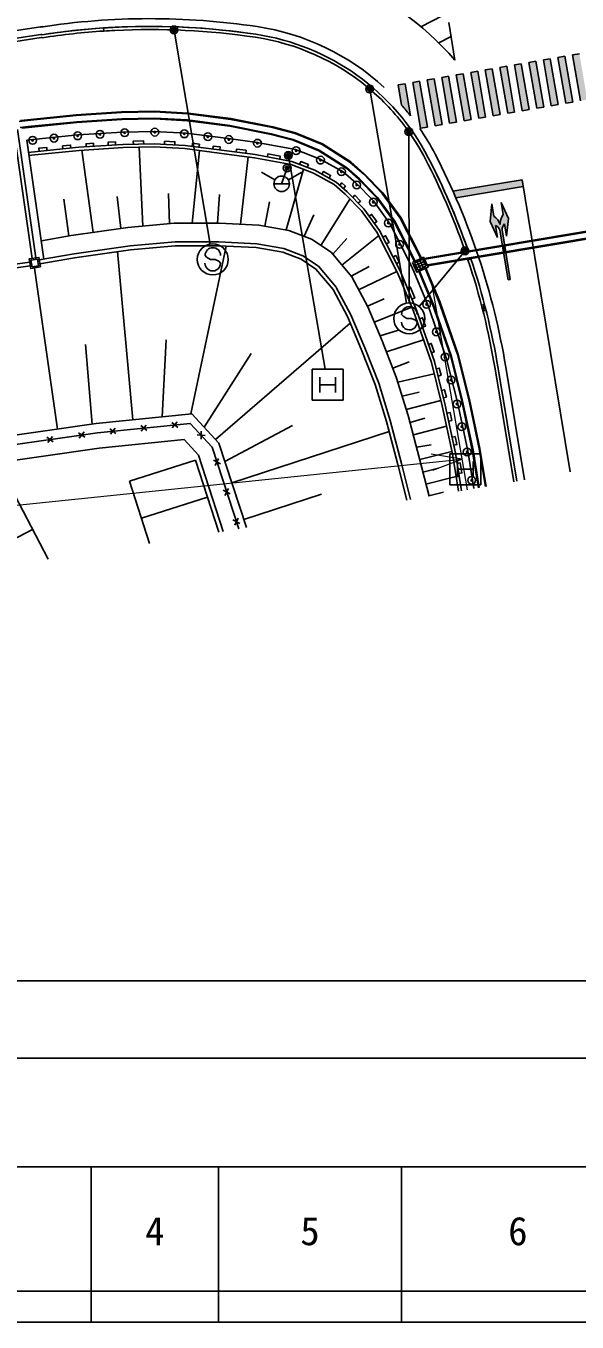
# Model space of a CAD drawing. Units: millimetres, scale not verified. Extents: x 0 to 700000, y -47500 to 447500.
# Drawn here: x 112790 to 148316, y 188000 to 271538 of the extents above; entities that cross this region are included whole.
import ezdxf
from ezdxf.enums import TextEntityAlignment as Align

# ---------------------------------------------------------------- set-up
doc = ezdxf.new("R2010")
doc.units = ezdxf.units.MM
doc.header["$LTSCALE"] = 1000
doc.header["$PDMODE"] = 32
doc.header["$PDSIZE"] = 500
doc.layers.add('作業ﾚｲﾔ1', color=7, linetype='Continuous', lineweight=25)
doc.layers.add('作業ﾚｲﾔ3', color=7, linetype='Continuous', lineweight=25)
doc.styles.add('ＭＳ ゴシック', font='')
doc.styles.get('ＭＳ ゴシック').set_extended_font_data('MS Gothic')

msp = doc.modelspace()

# ---------------------------------------------------------------- hatches: boundary and pattern name
at = {"layer": '作業ﾚｲﾔ1'}
for points in [[(144274, 269026), (144717, 269102), (145227, 266146), (144784, 266070)], [(145210, 269187), (145653, 269264), (146164, 266308), (145720, 266231)], [(146146, 269349), (146590, 269426), (147100, 266469), (146656, 266393)], [(147082, 269511), (147526, 269587), (148036, 266631), (147592, 266554)], [(148019, 269672), (148462, 269749), (148972, 266792), (148529, 266716)], [(139593, 268218), (140036, 268295), (140547, 265338), (140103, 265262)], [(140529, 268380), (140973, 268456), (141483, 265500), (141039, 265423)], [(141465, 268541), (141909, 268618), (142419, 265662), (141975, 265585)], [(142402, 268703), (142845, 268779), (143355, 265823), (142912, 265747)], [(143338, 268864), (143559, 268903), (144049, 265943), (143848, 265908)], [(143559, 268903), (143781, 268941), (144291, 265985), (144049, 265943)], [(136785, 267734), (137228, 267810), (137585, 265740), (137416, 265951), (137244, 266159), (137067, 266365), (137009, 266431)], [(137721, 267895), (138164, 267972), (138674, 265015), (138231, 264939)], [(138657, 268057), (139100, 268133), (139610, 265177), (139167, 265100)], [(144771, 261628), (144844, 261184), (140502, 260466), (140315, 260891), (140315, 260891)], [(143548, 259375), (143418, 260164), (143893, 259128), (143777, 257993), (143646, 258783), (143640, 258777), (143633, 258771), (143627, 258765), (143621, 258758), (143615, 258752), (143609, 258746), (143604, 258739), (143598, 258732), (143592, 258726), (143587, 258719), (143582, 258712), (143577, 258705), (143571, 258698), (143567, 258690), (143562, 258683), (143557, 258676), (143553, 258668), (143548, 258661), (143544, 258653), (143540, 258645), (143536, 258638), (143532, 258630), (143528, 258622), (143525, 258614), (143521, 258606), (143518, 258598), (143515, 258590), (143512, 258582), (143509, 258573), (143506, 258565), (143503, 258557), (143501, 258548), (143499, 258540), (143497, 258531), (143495, 258523), (143493, 258514), (143491, 258506), (143489, 258497), (143488, 258489), (143487, 258480), (143486, 258471), (143485, 258463), (143484, 258454), (143483, 258445), (143483, 258437), (143482, 258428), (143482, 258419), (143482, 258410), (143482, 258402), (143482, 258394), (143643, 257423), (143495, 257399), (143335, 258369), (143332, 258377), (143329, 258386), (143326, 258394), (143323, 258402), (143320, 258410), (143317, 258418), (143313, 258426), (143310, 258434), (143306, 258442), (143302, 258450), (143298, 258458), (143294, 258466), (143290, 258473), (143286, 258481), (143281, 258488), (143276, 258496), (143272, 258503), (143267, 258510), (143262, 258517), (143257, 258524), (143251, 258531), (143246, 258538), (143240, 258545), (143235, 258552), (143229, 258558), (143223, 258565), (143217, 258571), (143211, 258577), (143205, 258583), (143199, 258589), (143192, 258595), (143186, 258601), (143179, 258607), (143173, 258613), (143166, 258618), (143159, 258623), (143152, 258629), (143145, 258634), (143138, 258639), (143130, 258644), (143123, 258648), (143116, 258653), (143108, 258657), (143101, 258662), (143093, 258666), (143085, 258670), (143077, 258674), (143070, 258678), (143062, 258681), (143054, 258685), (143185, 257895), (142709, 258932), (142826, 260066), (142956, 259277), (142959, 259275), (142973, 259265), (142987, 259254), (143001, 259244), (143015, 259233), (143029, 259222), (143042, 259211), (143055, 259199), (143068, 259188), (143081, 259176), (143093, 259164), (143106, 259151), (143118, 259139), (143130, 259126), (143141, 259113), (143153, 259100), (143164, 259086), (143175, 259073), (143186, 259059), (143196, 259045), (143206, 259031), (143216, 259016), (143226, 259002), (143235, 258987), (143245, 258972), (143254, 258957), (143262, 258942), (143271, 258927), (143279, 258912), (143287, 258896), (143294, 258880), (143302, 258864), (143309, 258849), (143316, 258832), (143322, 258816), (143328, 258800), (143334, 258784), (143340, 258767), (143345, 258750), (143350, 258734), (143350, 258737), (143350, 258755), (143349, 258772), (143349, 258789), (143350, 258807), (143350, 258824), (143351, 258842), (143353, 258859), (143354, 258877), (143356, 258894), (143358, 258911), (143361, 258928), (143364, 258946), (143367, 258963), (143370, 258980), (143374, 258997), (143378, 259014), (143382, 259031), (143387, 259048), (143392, 259065), (143397, 259081), (143402, 259098), (143408, 259114), (143414, 259131), (143421, 259147), (143427, 259163), (143434, 259179), (143441, 259195), (143449, 259211), (143456, 259226), (143464, 259242), (143473, 259257), (143481, 259273), (143490, 259288), (143499, 259303), (143508, 259317), (143518, 259332), (143528, 259346), (143538, 259361)], [(143495, 257399), (143643, 257423), (143651, 257374), (143503, 257349)], [(143503, 257349), (143651, 257374), (143717, 256980), (143569, 256955)], [(143569, 256955), (143717, 256980), (143725, 256930), (143577, 256905)], [(143577, 256905), (143725, 256930), (144012, 255194), (143864, 255170)]]:
    msp.add_hatch(color=256, dxfattribs=at).paths.add_polyline_path(points)

# ---------------------------------------------------------------- linework, layer by layer
for p, q in [((109888, 270896), (113887, 271512)), ((138256, 271483), (139669, 272214)), ((140045, 271767), (140447, 269336)), ((109747, 270370), (113750, 270985)), ((109747, 270370), (113750, 270985)), ((109776, 270172), (113781, 270787)), ((113750, 270985), (113817, 270995)), ((113750, 270985), (113817, 270995)), ((113781, 270787), (113848, 270798)), ((117800, 271409), (117811, 271209)), ((122359, 271134), (124666, 257478)), ((139401, 270443), (140196, 270854)), ((144274, 269026), (144717, 269102)), ((144274, 269026), (144784, 266070)), ((144717, 269102), (145227, 266146)), ((145210, 269187), (145653, 269264)), ((145210, 269187), (145720, 266231)), ((145653, 269264), (146164, 266308)), ((146146, 269349), (146590, 269426)), ((146146, 269349), (146656, 266393)), ((146590, 269426), (147100, 266469)), ((147082, 269511), (147526, 269587)), ((147082, 269511), (147592, 266554)), ((147526, 269587), (148036, 266631)), ((148019, 269672), (148462, 269749)), ((148019, 269672), (148529, 266716)), ((139593, 268218), (140036, 268295)), ((139593, 268218), (140103, 265262)), ((140036, 268295), (140547, 265338)), ((140529, 268380), (140973, 268456)), ((140529, 268380), (141039, 265423)), ((140973, 268456), (141483, 265500)), ((141465, 268541), (141909, 268618)), ((141465, 268541), (141975, 265585)), ((141909, 268618), (142419, 265662)), ((142402, 268703), (142845, 268779)), ((142402, 268703), (142912, 265747)), ((142845, 268779), (143355, 265823)), ((143338, 268864), (143781, 268941)), ((143338, 268864), (143848, 265908)), ((143781, 268941), (144291, 265985)), ((134972, 267324), (137327, 253675)), ((135076, 267624), (135044, 267586)), ((136785, 267734), (137228, 267810)), ((136785, 267734), (137009, 266431)), ((137228, 267810), (137585, 265740)), ((137721, 267895), (138164, 267972)), ((137721, 267895), (138231, 264939)), ((138164, 267972), (138674, 265015)), ((138657, 268057), (139100, 268133)), ((138657, 268057), (139167, 265100)), ((139100, 268133), (139610, 265177)), ((148036, 266631), (147592, 266554)), ((112894, 265493), (116032, 265807)), ((116032, 265807), (118954, 266000)), ((118954, 266000), (121089, 266042)), ((121089, 266042), (123241, 265926)), ((123241, 265926), (126009, 265563)), ((142419, 265662), (141975, 265585)), ((143355, 265823), (142912, 265747)), ((144291, 265985), (143848, 265908)), ((145227, 266146), (144784, 266070)), ((146164, 266308), (145720, 266231)), ((147100, 266469), (146656, 266393)), ((112007, 264825), (113190, 256551)), ((112255, 264861), (113437, 256592)), ((112894, 265493), (112444, 265440)), ((126009, 265563), (128706, 265032)), ((128706, 265032), (130166, 264655)), ((137636, 264836), (137595, 264807)), ((138674, 265015), (138231, 264939)), ((139610, 265177), (139167, 265100)), ((140547, 265338), (140103, 265262)), ((141483, 265500), (141039, 265423)), ((112857, 264180), (113954, 256506)), ((125840, 264274), (127691, 264034)), ((130157, 263569), (127691, 264034)), ((130166, 264655), (131900, 263931)), ((137495, 253690), (137473, 264570)), ((117118, 258232), (116394, 263526)), ((120334, 258640), (120097, 263722)), ((123496, 258821), (123978, 263509)), ((131758, 262959), (130157, 263569)), ((131900, 263931), (133725, 262776)), ((126629, 258751), (127118, 263100)), ((129274, 261364), (129628, 262381)), ((129732, 263044), (132070, 249408)), ((131758, 262959), (133244, 262134)), ((134598, 262011), (133725, 262776)), ((128841, 261614), (127975, 262114)), ((129568, 258390), (130682, 262299)), ((129707, 261614), (130573, 262114)), ((134598, 262011), (135802, 260774)), ((144771, 261628), (140315, 260891)), ((144771, 261628), (145975, 254267)), ((121977, 260748), (122046, 258793)), ((125132, 258822), (125264, 260669)), ((128774, 261364), (129774, 261364)), ((135802, 260774), (136950, 259183)), ((144844, 261184), (140502, 260466)), ((115232, 260364), (115554, 258003)), ((118914, 258489), (118672, 260534)), ((128500, 260197), (128180, 258626)), ((131805, 257394), (133675, 260378)), ((142826, 260066), (142709, 258932)), ((142826, 260066), (142956, 259277)), ((143418, 260164), (143893, 259128)), ((143418, 260164), (143548, 259375)), ((130732, 257979), (131359, 259362)), ((136950, 259183), (138284, 256570)), ((143893, 259128), (143777, 257993)), ((138372, 256491), (151853, 258747)), ((151873, 258801), (138453, 256555)), ((138546, 256114), (151691, 258314)), ((138670, 256084), (151670, 258260)), ((142709, 258932), (143185, 257895)), ((143054, 258685), (143185, 257895)), ((143335, 258369), (143864, 255170)), ((143482, 258394), (144012, 255194)), ((143646, 258783), (143777, 257993)), ((123420, 246531), (125691, 257347)), ((133477, 257832), (132566, 256827)), ((133154, 256127), (135523, 258019)), ((113540, 256508), (113115, 256437)), ((113611, 256083), (113540, 256508)), ((119672, 246152), (118694, 256993)), ((124437, 256632), (124337, 256750)), ((124682, 256493), (124437, 256632)), ((124982, 256490), (124682, 256493)), ((125228, 256379), (124982, 256490)), ((137835, 256252), (138368, 256499)), ((140998, 256924), (138135, 253461)), ((138368, 256499), (138577, 256047)), ((141231, 257089), (141278, 257106)), ((141235, 257090), (141278, 257106)), ((141284, 256471), (141476, 256527)), ((141284, 256471), (141476, 256527)), ((113115, 256437), (113186, 256012)), ((113186, 256012), (113611, 256083)), ((114822, 245557), (113336, 255936)), ((125333, 256242), (125228, 256379)), ((133761, 255405), (134914, 256035)), ((134237, 254537), (136703, 255707)), ((138044, 255800), (137835, 256252)), ((137878, 256265), (137875, 256271)), ((138438, 256348), (137905, 256102)), ((138508, 256197), (137974, 255951)), ((138013, 256335), (138222, 255882)), ((138577, 256047), (138044, 255800)), ((138125, 255838), (138137, 255811)), ((138190, 256417), (138400, 255964)), ((139461, 253787), (138573, 255934)), ((143864, 255170), (144012, 255194)), ((147878, 242792), (145975, 254267)), ((135885, 253940), (134807, 253467)), ((135243, 252449), (137670, 253409)), ((139461, 253787), (140652, 250368)), ((142257, 253595), (142337, 253152)), ((125014, 244887), (133695, 252384)), ((137102, 252830), (137003, 252949)), ((137347, 252691), (137102, 252830)), ((137648, 252689), (137347, 252691)), ((137893, 252577), (137648, 252689)), ((137999, 252441), (137893, 252577)), ((135615, 251571), (136809, 251934)), ((116630, 251004), (117056, 245877)), ((121567, 246344), (121836, 251304)), ((136026, 250542), (138418, 251309)), ((127319, 250429), (124290, 245670)), ((137499, 249892), (136437, 249484)), ((140652, 250368), (141380, 247463)), ((131242, 249408), (131242, 247408)), ((133242, 249408), (131242, 249408)), ((133242, 247408), (133242, 249408)), ((136765, 248573), (139108, 249124)), ((143032, 249429), (144234, 242163)), ((143229, 249462), (144431, 242197)), ((143722, 249543), (144924, 242282)), ((131742, 248908), (131742, 247908)), ((131742, 248408), (132742, 248408)), ((132742, 248908), (132742, 247908)), ((131242, 247408), (133242, 247408)), ((137047, 247672), (138142, 247938)), ((137310, 246827), (139538, 247407)), ((141380, 247463), (142056, 244294)), ((117396, 245320), (123376, 245923)), ((118234, 245227), (118551, 245614)), ((120192, 245779), (120579, 245464)), ((120227, 245428), (120544, 245815)), ((122185, 245980), (122573, 245665)), ((122220, 245629), (122537, 246016)), ((123376, 245923), (124788, 244395)), ((125614, 243474), (129971, 245780)), ((138501, 246261), (137552, 245979)), ((137762, 245180), (139908, 245735)), ((99132, 242705), (117396, 245320)), ((114147, 245033), (114556, 244735)), ((114197, 244683), (114506, 245084)), ((116177, 245323), (116585, 245025)), ((116227, 244974), (116535, 245375)), ((118198, 245578), (118586, 245262)), ((123827, 245175), (124336, 245144)), ((124086, 245414), (124077, 244904)), ((126064, 242097), (136203, 245408)), ((124788, 244395), (126509, 239123)), ((137972, 244380), (138917, 244529)), ((138179, 243590), (140254, 244112)), ((140110, 243966), (140110, 241966)), ((142110, 243966), (140110, 243966)), ((142056, 244294), (142452, 241856)), ((142110, 241966), (142110, 243966)), ((119473, 242188), (123725, 243554)), ((125218, 238909), (123725, 243554)), ((124879, 243548), (125325, 243317)), ((125214, 243657), (124990, 243207)), ((140610, 243466), (140610, 242466)), ((141610, 243466), (141610, 242466)), ((138381, 242784), (139388, 243038)), ((138577, 242005), (140524, 242495)), ((140610, 242966), (141610, 242966)), ((119473, 242188), (120759, 238182)), ((125508, 241622), (125954, 241391)), ((125843, 241732), (125619, 241282)), ((138767, 241252), (139708, 241489)), ((140110, 241966), (142110, 241966)), ((114214, 237170), (112066, 241297)), ((120236, 239807), (124490, 241174)), ((126840, 239721), (131838, 241353)), ((126472, 239806), (126248, 239356)), ((107826, 236271), (113220, 239079)), ((126136, 239696), (126583, 239465)), ((40000, 205000), (579000, 205000)), ((68000, 198000), (579000, 198000)), ((117000, 188000), (117000, 198000)), ((125200, 188000), (125200, 198000)), ((137000, 188000), (137000, 198000)), ((40000, 190000), (579000, 190000)), ((40000, 188000), (579000, 188000))]:
    msp.add_line(p, q, dxfattribs=at)
at = {"layer": '作業ﾚｲﾔ1', "lineweight": 13}
for p, q in [((138909, 255110), (141233, 241645)), ((64630, 235727), (140893, 243616)), ((140893, 243616), (138918, 243932)), ((139024, 242903), (140893, 243616))]:
    msp.add_line(p, q, dxfattribs=at)
at = {"layer": '作業ﾚｲﾔ1'}
for points in [[(112353, 265379), (112899, 265443), (116036, 265757), (118956, 265950), (121089, 265992), (123237, 265876), (126001, 265513)], [(112413, 264983), (112942, 265046), (116070, 265358), (118974, 265550), (121082, 265592), (123200, 265477), (125937, 265118)], [(112520, 264946), (112948, 264996), (116074, 265309), (118976, 265500), (121081, 265542), (123195, 265427), (125929, 265069)], [(125929, 265069), (128595, 264544), (130007, 264179), (131669, 263486), (133424, 262375)], [(125937, 265118), (128606, 264593), (130022, 264227), (131692, 263531), (133454, 262415)], [(126001, 265513), (128694, 264983), (130150, 264607), (131877, 263887), (133695, 262736)], [(112857, 264180), (113034, 264201), (116140, 264511), (119010, 264701), (121067, 264742), (123122, 264630), (125840, 264274)], [(118571, 263870), (118558, 264069), (118085, 264038), (118098, 263839)], [(120384, 263928), (120380, 264128), (119710, 264114), (119714, 263914)], [(122383, 263869), (122394, 264069), (121729, 264105), (121718, 263905)], [(112970, 263388), (113121, 263405), (116206, 263714), (119044, 263901), (121053, 263941), (123048, 263833), (125737, 263480)], [(112999, 263190), (113143, 263206), (116223, 263514), (119053, 263701), (121050, 263741), (123029, 263634), (125711, 263282)], [(114149, 263508), (114129, 263707), (113615, 263656), (113635, 263457)], [(115692, 263662), (115672, 263861), (115158, 263810), (115178, 263611)], [(117152, 263776), (117139, 263976), (116666, 263945), (116679, 263745)], [(123944, 263716), (123970, 263914), (123522, 263973), (123496, 263774)], [(125289, 263539), (125315, 263738), (124867, 263796), (124841, 263598)], [(132665, 261311), (131335, 262050), (129884, 262603), (127533, 263046), (125711, 263282)], [(132781, 261476), (131419, 262232), (129939, 262796), (127565, 263244), (125737, 263480)], [(126956, 263323), (126981, 263521), (126372, 263600), (126346, 263402)], [(129147, 262945), (129184, 263142), (128393, 263291), (128356, 263095)], [(130926, 262420), (130997, 262607), (130503, 262795), (130432, 262608)], [(133424, 262375), (134253, 261648), (135418, 260451), (136522, 258922), (137829, 256360)], [(133454, 262415), (134288, 261684), (135456, 260484), (136564, 258948), (137923, 256287)], [(133695, 262736), (134563, 261975), (135763, 260741), (136907, 259157), (138283, 256460)], [(132327, 261728), (132424, 261903), (131970, 262155), (131873, 261980)], [(132781, 261476), (133495, 260850), (134573, 259742), (135580, 258346), (136886, 255789), (137081, 255355), (137965, 253218), (139117, 249909), (139821, 247101), (140483, 243999), (140875, 241584)], [(133244, 262134), (134047, 261430), (135187, 260258), (136265, 258765), (137607, 256135), (137816, 255673), (138713, 253502), (139884, 250139), (140600, 247282), (141269, 244146), (141664, 241720)], [(132665, 261311), (133358, 260704), (134419, 259613), (135409, 258242), (136706, 255702), (136898, 255276), (137778, 253147), (138925, 249852), (139626, 247056), (140286, 243962), (140678, 241550)], [(133257, 261058), (133389, 261209), (133151, 261418), (133019, 261267)], [(134214, 260111), (134357, 260251), (133998, 260620), (133855, 260480)], [(135245, 258812), (135407, 258929), (135071, 259394), (134909, 259277)], [(113784, 257695), (115705, 258029), (119365, 258554), (122354, 258820), (125245, 258822), (127797, 258691), (129731, 258362), (131202, 257799), (132459, 256955), (133797, 255362)], [(113651, 256454), (115893, 256844), (119503, 257361), (122408, 257620), (125215, 257622), (127665, 257496), (129413, 257199), (130646, 256727), (131649, 256053), (132788, 254697)], [(113691, 256207), (115932, 256597), (119532, 257113), (122419, 257370), (125208, 257372), (127638, 257247), (129347, 256957), (130530, 256504), (131480, 255865), (132588, 254546)], [(136015, 257494), (136194, 257585), (135976, 258011), (135798, 257920)], [(136668, 256215), (136846, 256306), (136629, 256732), (136451, 256641)], [(77079, 252843), (83337, 252887), (87461, 253086), (91464, 253291), (95877, 253719), (99667, 254176), (104395, 254934), (109215, 255787), (113039, 256321)], [(77081, 252593), (83344, 252637), (87473, 252837), (91482, 253042), (95904, 253470), (99701, 253929), (104436, 254687), (109254, 255540), (113074, 256073)], [(138119, 255724), (138994, 253609), (140172, 250225), (140893, 247350), (141564, 244202), (141959, 241771)], [(138126, 255838), (139040, 253627), (140220, 250239), (140941, 247361), (141613, 244211), (142009, 241779)], [(138488, 256005), (138504, 255970), (139414, 253769), (140604, 250353), (141331, 247451), (142007, 244285), (142403, 241847)], [(133797, 255362), (134826, 253432), (135752, 251246), (136661, 248908), (137433, 246433), (138167, 243636), (138775, 241221)], [(132588, 254546), (133516, 252806), (134409, 250701), (135292, 248428), (136039, 246033), (136763, 243275), (137342, 240974)], [(132797, 254687), (133742, 252914), (134640, 250795), (135528, 248511), (136279, 246102), (137005, 243337), (137589, 241017)], [(137670, 253930), (137855, 254007), (137561, 254719), (137376, 254643)], [(138349, 252115), (138538, 252181), (138346, 252732), (138157, 252666)], [(138925, 250461), (139114, 250527), (138922, 251078), (138733, 251012)], [(139352, 248973), (139546, 249022), (139428, 249490), (139234, 249441)], [(139704, 247569), (139898, 247618), (139780, 248086), (139586, 248037)], [(123489, 246538), (117322, 245915), (99057, 243300), (93586, 242703), (90016, 242368), (77701, 241958)], [(123489, 246538), (125229, 244654), (127008, 239207)], [(140041, 246067), (140237, 246109), (140127, 246626), (139931, 246584)], [(122980, 244878), (117516, 244326), (99257, 241712), (93748, 241111), (90118, 240771), (77754, 240359)], [(122980, 244878), (123905, 243877), (125511, 238957)], [(140372, 244516), (140568, 244557), (140458, 245074), (140262, 245033)], [(140695, 242693), (140892, 242725), (140786, 243378), (140589, 243346)]]:
    msp.add_lwpolyline(points, dxfattribs=at)
for points in [[(113725, 256001), (113623, 256623), (112999, 256519), (113104, 255897)], [(137702, 256301), (138417, 256632), (138710, 255998), (137995, 255667)]]:
    msp.add_lwpolyline(points, close=True, dxfattribs=at)
for centre, radius in [((122334, 271282), 150), ((122334, 271282), 120), ((122334, 271282), 90), ((122334, 271282), 60), ((122334, 271282), 30), ((134947, 267472), 150), ((134947, 267472), 120), ((134947, 267472), 90), ((134947, 267472), 60), ((134947, 267472), 30), ((137473, 264720), 150), ((137473, 264720), 120), ((113222, 264166), 50), ((113222, 264166), 25), ((114599, 264305), 50), ((114599, 264305), 25), ((116124, 264459), 50), ((116124, 264459), 25), ((117565, 264555), 50), ((117565, 264555), 25), ((119153, 264653), 50), ((119153, 264653), 25), ((121100, 264690), 50), ((121100, 264690), 25), ((123001, 264587), 50), ((123001, 264587), 25), ((124519, 264397), 50), ((124519, 264397), 25), ((125868, 264220), 50), ((125868, 264220), 25), ((127713, 263979), 50), ((127713, 263979), 25), ((137473, 264720), 90), ((137473, 264720), 60), ((137473, 264720), 30), ((129707, 263192), 150), ((129707, 263192), 120), ((129707, 263192), 90), ((129707, 263192), 60), ((129707, 263192), 30), ((130208, 263496), 50), ((130208, 263496), 25), ((129628, 262381), 125), ((129628, 262381), 62.5), ((131780, 262890), 50), ((131780, 262890), 25), ((129274, 261364), 500), ((133130, 262140), 50), ((133130, 262140), 25), ((134113, 261291), 50), ((134113, 261291), 25), ((135183, 260179), 50), ((135183, 260179), 25), ((136150, 258839), 50), ((136150, 258839), 25), ((124832, 256492), 1000), ((136874, 257461), 50), ((136874, 257461), 25), ((141094, 257039), 150), ((141094, 257039), 120), ((141094, 257039), 90), ((141094, 257039), 60), ((141094, 257039), 30), ((137497, 252690), 1000), ((138623, 253590), 50), ((138623, 253590), 25), ((139246, 251819), 50), ((139246, 251819), 25), ((139809, 250204), 50), ((139809, 250204), 25), ((140189, 248718), 50), ((140189, 248718), 25), ((140573, 247170), 50), ((140573, 247170), 25), ((140885, 245707), 50), ((140885, 245707), 25), ((141230, 244076), 50), ((141230, 244076), 25), ((141526, 242254), 50), ((141526, 242254), 25)]:
    msp.add_circle(centre, radius, dxfattribs=at)
for centre, radius, start, end in [((125395, 256167), 20000, 41.18444, 67.98704), ((120810, 225507), 46500, 81.49397, 98.73948), ((120810, 225507), 46000, 81.49398, 98.73948), ((120810, 225507), 46000, 81.49398, 92.50635), ((120810, 225507), 46000, 81.49398, 92.50635), ((120810, 225507), 46000, 93.75194, 98.73948), ((120810, 225507), 45800, 93.75372, 98.73948), ((120810, 225507), 46000, 92.50635, 93.75194), ((120810, 225507), 46000, 92.50635, 93.75194), ((120810, 225507), 45800, 92.87567, 93.75372), ((120810, 225507), 45800, 92.87567, 93.75372), ((120810, 225507), 45800, 81.49398, 92.87567), ((120810, 225507), 45800, 81.49398, 92.87567), ((125395, 256167), 14800, 50.38589, 81.49398), ((125395, 256167), 14800, 50.38589, 81.49398), ((125395, 256167), 15000, 27.29265, 81.49398), ((125395, 256167), 15000, 27.29265, 81.49398), ((125395, 256167), 15000, 27.29265, 81.49398), ((125395, 256167), 15500, 47.41242, 81.49398), ((125395, 256167), 14800, 35.72605, 49.22448), ((125395, 256167), 14800, 35.72605, 49.22448), ((125395, 256167), 15500, 38.14357, 41.46924), ((125395, 256167), 15500, 27.29266, 34.42945), ((125395, 256167), 14800, 27.29265, 34.72551), ((125395, 256167), 14800, 27.29265, 34.56465), ((97846, 241952), 46500, 9.39611, 27.29266), ((97846, 241952), 45800, 19.41931, 27.29266), ((97846, 241952), 45800, 19.41931, 27.29266), ((97846, 241952), 46000, 19.42157, 27.29266), ((97846, 241952), 46000, 19.23473, 27.29266), ((97846, 241952), 46000, 19.42157, 27.29266), ((142391, 258452), 1000, 16.36366, 55.55862), ((144349, 258776), 1000, 143.23355, 182.42852), ((142855, 258226), 500, 16.6482, 66.57618), ((143982, 258412), 500, 132.216, 182.14398), ((124837, 256746), 500, 359.55488, 179.55488), ((97846, 241952), 45800, 9.39611, 18.48162), ((97846, 241952), 45800, 9.39611, 18.48162), ((97846, 241952), 46000, 9.39611, 18.47288), ((97846, 241952), 46000, 9.39611, 18.47288), ((124833, 256246), 500, 179.55488, 359.55488), ((137503, 252945), 500, 359.55488, 179.55488), ((137499, 252445), 500, 179.55488, 359.55488)]:
    msp.add_arc(centre, radius, start, end, dxfattribs=at)
for p in [(122334, 271282), (134947, 267472), (119153, 264653), (121100, 264690), (123001, 264587), (137473, 264720), (113222, 264166), (114599, 264305), (116124, 264459), (117565, 264555), (124519, 264397), (125868, 264220), (127713, 263979), (129707, 263192), (130208, 263496), (129628, 262381), (131780, 262890), (133130, 262140), (134113, 261291), (135183, 260179), (136150, 258839), (136874, 257461), (141094, 257039), (138623, 253590), (139246, 251819), (139809, 250204), (140189, 248718), (140573, 247170), (140885, 245707), (141230, 244076), (141526, 242254)]:
    msp.add_point(p, dxfattribs=at)
at = {"layer": '作業ﾚｲﾔ3'}
msp.add_line((68000, 210000), (440300, 210000), dxfattribs=at)

# ---------------------------------------------------------------- texts
at = {"layer": '作業ﾚｲﾔ1', "style": 'ＭＳ ゴシック'}
for s, p in [('4', (121100, 192405)), ('5', (131100, 192405)), ('6', (144500, 192405))]:
    msp.add_text(s, height=1833, dxfattribs=at).set_placement(p, align=Align.BOTTOM_CENTER)

doc.saveas('drawing.dxf')
